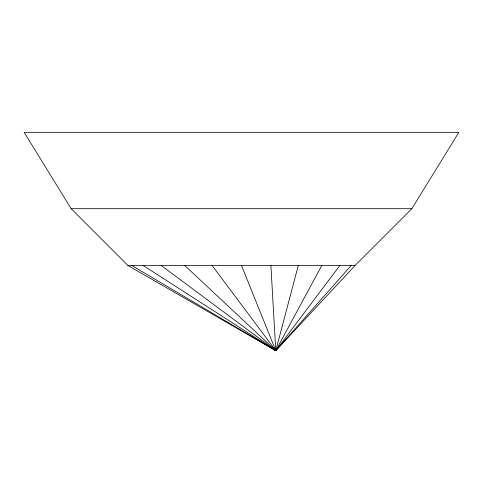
<?xml version="1.0" encoding="UTF-8"?>
<svg xmlns="http://www.w3.org/2000/svg" width="483" height="483" viewBox="0 0 483 483"><rect width="100%" height="100%" fill="white"/><g stroke="black" fill="none" stroke-linecap="round" stroke-linejoin="round"><path stroke-width="0.72" d="M131.799 265.487L275.775 350.664L355.071 265.487L411.854 208.704L458.85 132.336L24.15 132.336L71.146 208.704L127.929 265.487L275.775 350.664L298.283 265.487M143.143 265.487L275.775 350.664L321.805 265.487M161.195 265.487L275.775 350.664L339.857 265.487M184.717 265.487L275.775 350.664L351.201 265.487M71.146 208.704L411.854 208.704M127.929 265.487L355.071 265.487M212.103 265.487L275.775 350.664L270.897 265.487M241.5 265.487L275.775 350.664"/></g></svg>
